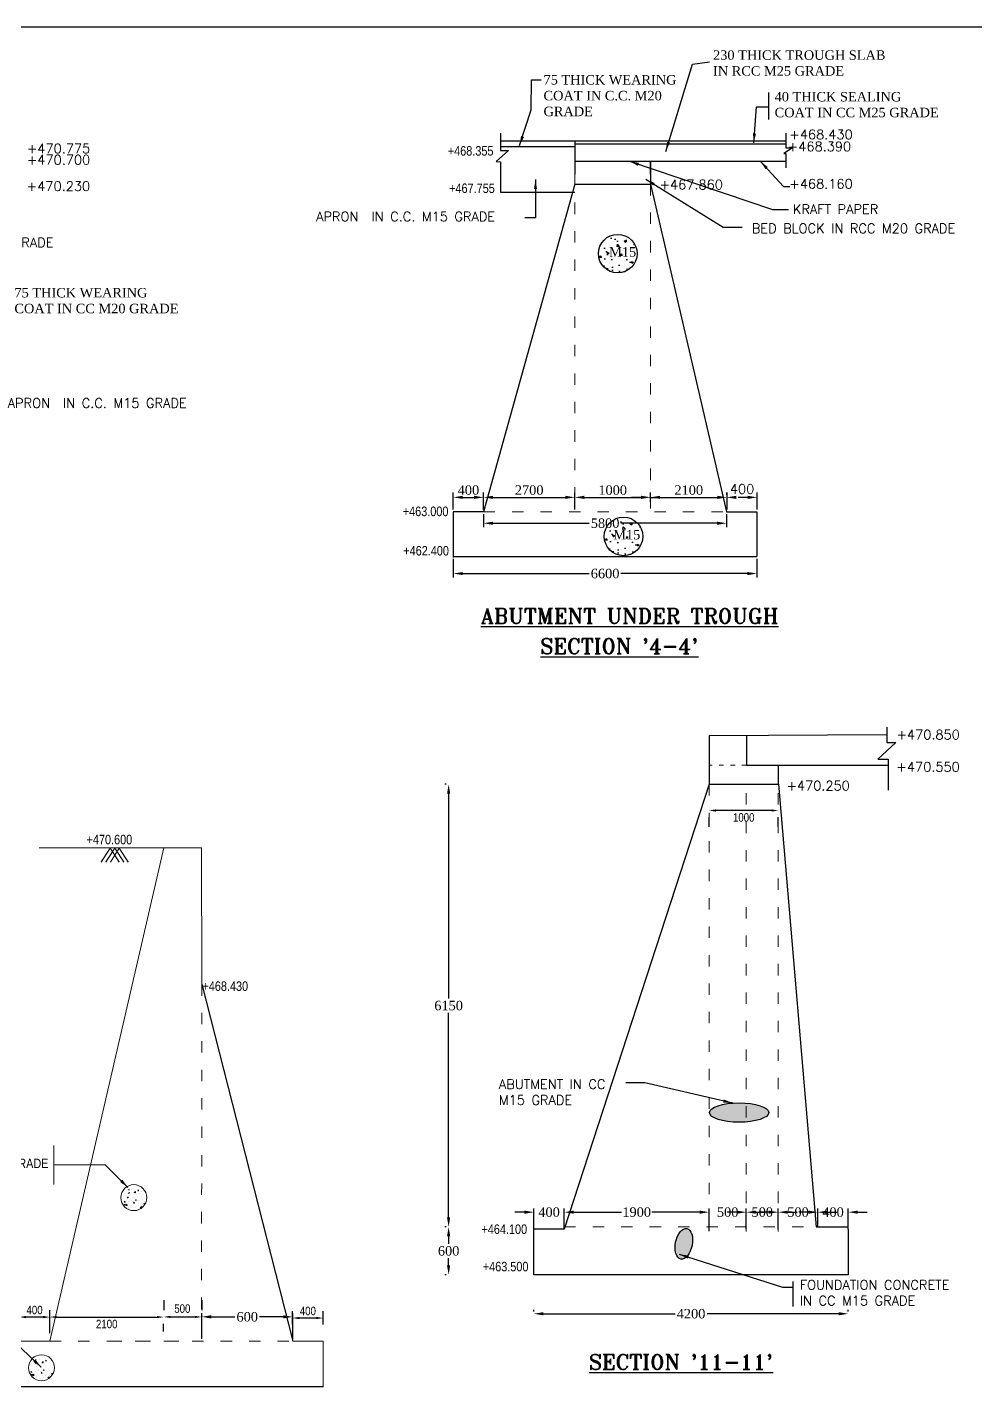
# Model space of a CAD drawing. Header units: millimetres. Extents: x 80 to 6605, y 46 to 2491.
# Drawn here: x 5988.5 to 6238.4, y 327.4 to 685.7 of the extents above; entities that cross this region are included whole.
import ezdxf

# ---------------------------------------------------------------- set-up
doc = ezdxf.new("R2010")
doc.units = ezdxf.units.MM
doc.linetypes.add('ACAD_ISO03W100', pattern=[30, 12, -18])
doc.layers.add('TEXT_GENERAL', color=4, linetype='Continuous')
doc.styles.add('ARIAL NARROW', font='ARIALN.TTF')
doc.styles.add('ROMANS', font='romans.shx', dxfattribs={"height": 2.5})
doc.styles.add('ROMANT', font='romant')
doc.styles.get("Standard").update_dxf_attribs({"font": 'times.ttf', "height": 2.5})
doc.styles.add('TNR_2.5', font='times.ttf', dxfattribs={"height": 2.5})
doc.dimstyles.new('ISO-25', dxfattribs={"dimtxt": 2.5, "dimasz": 2.5, "dimexe": 1.25, "dimexo": 0.625, "dimtad": 1, "dimlfac": 25, "dimtxsty": 'Standard', "dimcen": 2.5, "dimadec": 0, "dimazin": 0, "dimtfac": 1, "dimtmove": 0, "dimatfit": 3, "dimfxl": 1, "dimarcsym": 0})
doc.dimstyles.new('STANDARD$0', dxfattribs={"dimscale": 88.888889, "dimtxt": 0.02, "dimasz": 0.02, "dimexe": 0.1, "dimexo": 0.1, "dimgap": 0.09, "dimtad": 2, "dimtih": 1, "dimtoh": 1, "dimdec": 0, "dimzin": 1, "dimdsep": 46, "dimtxsty": 'Standard', "dimcen": 0.09, "dimadec": 0, "dimazin": 0, "dimtfac": 1, "dimtdec": 4, "dimtofl": 0, "dimtmove": 0, "dimatfit": 3, "dimfxl": 1, "dimtolj": 1, "dimtzin": 1, "dimarcsym": 0})
doc.dimstyles.new('STYLE_ESH', dxfattribs={"dimtxt": 2.5, "dimasz": 2.5, "dimexe": 1, "dimexo": 0.625, "dimtad": 0, "dimtih": 1, "dimtoh": 1, "dimdec": 0, "dimlfac": 100, "dimzin": 9, "dimdsep": 46, "dimtxsty": 'TNR_2.5', "dimcen": 2.5, "dimadec": 0, "dimazin": 2, "dimtfac": 1, "dimtdec": 0, "dimtofl": 0, "dimtmove": 2, "dimatfit": 3, "dimfxl": 1, "dimarcsym": 0})

# ---------------------------------------------------------------- blocks, each defined once
blk = doc.blocks.new('*D110')
at = {"color": 0, "lineweight": -2, "ltscale": 6, "transparency": 16777216}
for p, q in [((6100.78, 558.56), (6100.78, 563.02)), ((6108.78, 558.56), (6108.78, 563.02)), ((6103.28, 561.77), (6106.28, 561.77))]:
    blk.add_line(p, q, dxfattribs=at)
at = {"color": 0, "ltscale": 6, "transparency": 16777216}
for points in [[(6103.28, 562.19), (6103.28, 561.36), (6100.78, 561.77)], [(6106.28, 562.19), (6106.28, 561.36), (6108.78, 561.77)]]:
    blk.add_solid(points, dxfattribs=at)
at = {"layer": 'Defpoints', "color": 0, "ltscale": 6, "transparency": 16777216}
for p in [(6108.78, 561.77), (6100.78, 557.93), (6108.78, 557.93)]:
    blk.add_point(p, dxfattribs=at)
at = {"color": 0, "ltscale": 6, "transparency": 16777216, "insert": (6104.78, 563.67), "char_height": 2.5, "attachment_point": 5}
blk.add_mtext('400', dxfattribs=at)
blk = doc.blocks.new('*D111')
at = {"color": 0, "lineweight": -2, "ltscale": 6, "transparency": 16777216}
for p, q in [((6108.78, 558.56), (6108.78, 563.02)), ((6132.78, 560.48), (6132.78, 563.02)), ((6111.28, 561.77), (6130.28, 561.77))]:
    blk.add_line(p, q, dxfattribs=at)
at = {"color": 0, "ltscale": 6, "transparency": 16777216}
for points in [[(6111.28, 562.19), (6111.28, 561.36), (6108.78, 561.77)], [(6130.28, 562.19), (6130.28, 561.36), (6132.78, 561.77)]]:
    blk.add_solid(points, dxfattribs=at)
at = {"layer": 'Defpoints', "color": 0, "ltscale": 6, "transparency": 16777216}
for p in [(6132.78, 561.77), (6132.78, 559.85), (6108.78, 557.93)]:
    blk.add_point(p, dxfattribs=at)
at = {"color": 0, "ltscale": 6, "transparency": 16777216, "insert": (6120.78, 563.67), "char_height": 2.5, "attachment_point": 5}
blk.add_mtext('2700', dxfattribs=at)
blk = doc.blocks.new('*D112')
at = {"color": 0, "lineweight": -2, "ltscale": 6, "transparency": 16777216}
for p, q in [((6152.78, 562.28), (6152.78, 563.02)), ((6172.86, 562.4), (6172.86, 563.02)), ((6155.28, 561.77), (6170.36, 561.77))]:
    blk.add_line(p, q, dxfattribs=at)
at = {"color": 0, "ltscale": 6, "transparency": 16777216}
for points in [[(6155.28, 562.19), (6155.28, 561.36), (6152.78, 561.77)], [(6170.36, 562.19), (6170.36, 561.36), (6172.86, 561.77)]]:
    blk.add_solid(points, dxfattribs=at)
at = {"layer": 'Defpoints', "color": 0, "ltscale": 6, "transparency": 16777216}
for p in [(6152.78, 561.65), (6172.86, 561.77), (6172.86, 561.77)]:
    blk.add_point(p, dxfattribs=at)
at = {"color": 0, "ltscale": 6, "transparency": 16777216, "insert": (6162.82, 563.67), "char_height": 2.5, "attachment_point": 5}
blk.add_mtext('2100', dxfattribs=at)
blk = doc.blocks.new('*D144')
at = {"color": 0, "lineweight": -2, "transparency": 16777216}
for p, q in [((6100.78, 545.58), (6100.78, 540.69)), ((6180.78, 545.58), (6180.78, 540.69)), ((6103.28, 541.69), (6136.6, 541.69)), ((6178.28, 541.69), (6144.95, 541.69))]:
    blk.add_line(p, q, dxfattribs=at)
at = {"color": 0, "transparency": 16777216}
for points in [[(6103.28, 542.11), (6103.28, 541.28), (6100.78, 541.69)], [(6178.28, 542.11), (6178.28, 541.28), (6180.78, 541.69)]]:
    blk.add_solid(points, dxfattribs=at)
at = {"layer": 'Defpoints', "color": 0, "transparency": 16777216}
for p in [(6100.78, 546.21), (6180.78, 546.21), (6180.78, 541.69)]:
    blk.add_point(p, dxfattribs=at)
at = {"color": 0, "transparency": 16777216, "insert": (6140.78, 541.69), "char_height": 2.5, "attachment_point": 5, "style": 'TNR_2.5'}
blk.add_mtext('6600', dxfattribs=at)
blk = doc.blocks.new('*D216')
at = {"color": 0, "lineweight": -2, "ltscale": 6, "transparency": 16777216}
for p, q in [((6132.78, 558.56), (6132.78, 563.02)), ((6152.78, 560.48), (6152.78, 563.02)), ((6135.28, 561.77), (6150.28, 561.77))]:
    blk.add_line(p, q, dxfattribs=at)
at = {"color": 0, "ltscale": 6, "transparency": 16777216}
for points in [[(6135.28, 562.19), (6135.28, 561.36), (6132.78, 561.77)], [(6150.28, 562.19), (6150.28, 561.36), (6152.78, 561.77)]]:
    blk.add_solid(points, dxfattribs=at)
at = {"layer": 'Defpoints', "color": 0, "ltscale": 6, "transparency": 16777216}
for p in [(6152.78, 561.77), (6152.78, 559.85), (6132.78, 557.93)]:
    blk.add_point(p, dxfattribs=at)
at = {"color": 0, "ltscale": 6, "transparency": 16777216, "insert": (6142.78, 563.67), "char_height": 2.5, "attachment_point": 5}
blk.add_mtext('1000', dxfattribs=at)
blk = doc.blocks.new('*D294')
at = {"layer": 'Defpoints', "color": 0, "transparency": 16777216}
for p in [(5994.5, 345.97), (6024.49, 346.43), (6024.49, 345.77)]:
    blk.add_point(p, dxfattribs=at)
at = {"layer": 'TEXT_GENERAL', "color": 0, "lineweight": -2, "transparency": 16777216}
for p, q in [((5994.5, 341.53), (5994.5, 343.99)), ((5996.28, 345.77), (6022.72, 345.77)), ((6024.49, 341.98), (6024.49, 343.99))]:
    blk.add_line(p, q, dxfattribs=at)
at = {"layer": 'TEXT_GENERAL', "color": 0, "transparency": 16777216}
for points in [[(5996.28, 346.07), (5996.28, 345.48), (5994.5, 345.77)], [(6022.72, 346.07), (6022.72, 345.48), (6024.49, 345.77)]]:
    blk.add_solid(points, dxfattribs=at)
at = {"layer": 'TEXT_GENERAL', "color": 0, "lineweight": 9, "transparency": 16777216, "insert": (6009.5, 343.93), "char_height": 2.222, "attachment_point": 5, "style": 'ARIAL NARROW'}
blk.add_mtext('\\A1;2100', dxfattribs=at)
blk = doc.blocks.new('*D295')
at = {"layer": 'Defpoints', "color": 0, "transparency": 16777216}
for p in [(5986.45, 345.77), (5986.45, 339.66), (5994.5, 339.66)]:
    blk.add_point(p, dxfattribs=at)
at = {"layer": 'TEXT_GENERAL', "color": 0, "lineweight": -2, "transparency": 16777216}
for p, q in [((5986.45, 344.11), (5986.45, 347.55)), ((5994.5, 344.11), (5994.5, 347.55)), ((5992.72, 345.77), (5988.23, 345.77))]:
    blk.add_line(p, q, dxfattribs=at)
at = {"layer": 'TEXT_GENERAL', "color": 0, "transparency": 16777216}
for points in [[(5988.23, 346.07), (5988.23, 345.47), (5986.45, 345.77)], [(5992.72, 346.07), (5992.72, 345.47), (5994.5, 345.77)]]:
    blk.add_solid(points, dxfattribs=at)
at = {"layer": 'TEXT_GENERAL', "color": 0, "lineweight": 9, "transparency": 16777216, "insert": (5990.48, 347.62), "char_height": 2.222, "attachment_point": 5, "style": 'ARIAL NARROW'}
blk.add_mtext('\\A1;400', dxfattribs=at)
blk = doc.blocks.new('*D293')
at = {"layer": 'Defpoints', "color": 0, "transparency": 16777216}
for p in [(6058.45, 345.51), (6058.45, 339.41), (6066.5, 339.41)]:
    blk.add_point(p, dxfattribs=at)
at = {"layer": 'TEXT_GENERAL', "color": 0, "lineweight": -2, "transparency": 16777216}
for p, q in [((6058.45, 343.85), (6058.45, 347.29)), ((6064.72, 345.51), (6060.23, 345.51)), ((6066.5, 343.85), (6066.5, 347.29))]:
    blk.add_line(p, q, dxfattribs=at)
at = {"layer": 'TEXT_GENERAL', "color": 0, "transparency": 16777216}
for points in [[(6060.23, 345.81), (6060.23, 345.22), (6058.45, 345.51)], [(6064.72, 345.81), (6064.72, 345.22), (6066.5, 345.51)]]:
    blk.add_solid(points, dxfattribs=at)
at = {"layer": 'TEXT_GENERAL', "color": 0, "lineweight": 9, "transparency": 16777216, "insert": (6062.48, 347.36), "char_height": 2.222, "attachment_point": 5, "style": 'ARIAL NARROW'}
blk.add_mtext('\\A1;400', dxfattribs=at)
blk = doc.blocks.new('*D292')
at = {"layer": 'Defpoints', "color": 0, "transparency": 16777216}
for p in [(6024.51, 345.8), (6034.51, 345.8), (6034.51, 345.8)]:
    blk.add_point(p, dxfattribs=at)
at = {"layer": 'TEXT_GENERAL', "color": 0, "lineweight": -2, "transparency": 16777216}
for p, q in [((6024.51, 350.25), (6024.51, 347.58)), ((6034.51, 350.25), (6034.51, 347.58)), ((6026.29, 345.8), (6032.73, 345.8))]:
    blk.add_line(p, q, dxfattribs=at)
at = {"layer": 'TEXT_GENERAL', "color": 0, "transparency": 16777216}
for points in [[(6026.29, 346.1), (6026.29, 345.51), (6024.51, 345.8)], [(6032.73, 346.1), (6032.73, 345.51), (6034.51, 345.8)]]:
    blk.add_solid(points, dxfattribs=at)
at = {"layer": 'TEXT_GENERAL', "color": 0, "lineweight": 9, "transparency": 16777216, "insert": (6029.41, 347.99), "char_height": 2.222, "attachment_point": 5, "style": 'ARIAL NARROW'}
blk.add_mtext('\\A1;500', dxfattribs=at)
blk = doc.blocks.new('*D291')
at = {"color": 0, "lineweight": -2, "transparency": 16777216}
for p, q in [((6034.51, 340.04), (6034.51, 346.83)), ((6037.01, 345.83), (6043.26, 345.83)), ((6056, 345.83), (6049.75, 345.83)), ((6058.5, 340.03), (6058.5, 346.83))]:
    blk.add_line(p, q, dxfattribs=at)
at = {"color": 0, "transparency": 16777216}
for points in [[(6037.01, 346.24), (6037.01, 345.41), (6034.51, 345.83)], [(6056, 346.24), (6056, 345.41), (6058.5, 345.83)]]:
    blk.add_solid(points, dxfattribs=at)
at = {"layer": 'Defpoints', "color": 0, "transparency": 16777216}
for p in [(6058.5, 345.83), (6034.51, 339.41), (6058.5, 339.41)]:
    blk.add_point(p, dxfattribs=at)
at = {"color": 0, "transparency": 16777216, "insert": (6046.51, 345.83), "char_height": 2.5, "attachment_point": 5, "style": 'TNR_2.5'}
blk.add_mtext('600', dxfattribs=at)
blk = doc.blocks.new('*D309')
at = {"color": 0, "lineweight": -2, "transparency": 16777216}
for p, q in [((6108.78, 557.31), (6108.78, 553.95)), ((6172.78, 557.31), (6172.78, 553.95)), ((6111.28, 554.95), (6136.61, 554.95)), ((6170.28, 554.95), (6144.94, 554.95))]:
    blk.add_line(p, q, dxfattribs=at)
at = {"color": 0, "transparency": 16777216}
for points in [[(6111.28, 555.36), (6111.28, 554.53), (6108.78, 554.95)], [(6170.28, 555.36), (6170.28, 554.53), (6172.78, 554.95)]]:
    blk.add_solid(points, dxfattribs=at)
at = {"layer": 'Defpoints', "color": 0, "transparency": 16777216}
for p in [(6108.78, 557.93), (6172.78, 557.93), (6172.78, 554.95)]:
    blk.add_point(p, dxfattribs=at)
at = {"color": 0, "transparency": 16777216, "insert": (6140.78, 554.95), "char_height": 2.5, "attachment_point": 5, "style": 'TNR_2.5'}
blk.add_mtext('5800', dxfattribs=at)
blk = doc.blocks.new('*D310')
at = {"layer": 'Defpoints', "color": 0, "transparency": 16777216}
for p in [(6168.18, 479.39), (6168.18, 479.25), (6186.4, 479.39)]:
    blk.add_point(p, dxfattribs=at)
at = {"layer": 'TEXT_GENERAL', "color": 0, "lineweight": -2, "transparency": 16777216}
for p, q in [((6168.18, 474.95), (6168.18, 477.48)), ((6184.62, 479.25), (6169.95, 479.25)), ((6186.4, 474.95), (6186.4, 477.48))]:
    blk.add_line(p, q, dxfattribs=at)
at = {"layer": 'TEXT_GENERAL', "color": 0, "transparency": 16777216}
for points in [[(6169.95, 479.55), (6169.95, 478.96), (6168.18, 479.25)], [(6184.62, 479.55), (6184.62, 478.96), (6186.4, 479.25)]]:
    blk.add_solid(points, dxfattribs=at)
at = {"layer": 'TEXT_GENERAL', "color": 0, "lineweight": 9, "transparency": 16777216, "insert": (6177.29, 477.41), "char_height": 2.222, "attachment_point": 5, "style": 'ARIAL NARROW'}
blk.add_mtext('\\A1;1000', dxfattribs=at)
blk = doc.blocks.new('*D311')
at = {"color": 0, "lineweight": -2, "transparency": 16777216}
for p, q in [((6119.52, 373.41), (6117.02, 373.41)), ((6122.02, 368.94), (6122.02, 374.41)), ((6130.02, 368.94), (6130.02, 374.41)), ((6132.52, 373.41), (6135.02, 373.41))]:
    blk.add_line(p, q, dxfattribs=at)
at = {"color": 0, "transparency": 16777216}
for points in [[(6119.52, 373.82), (6119.52, 372.99), (6122.02, 373.41)], [(6132.52, 373.82), (6132.52, 372.99), (6130.02, 373.41)]]:
    blk.add_solid(points, dxfattribs=at)
at = {"layer": 'Defpoints', "color": 0, "transparency": 16777216}
for p in [(6130.02, 373.41), (6122.02, 368.32), (6130.02, 368.32)]:
    blk.add_point(p, dxfattribs=at)
at = {"color": 0, "transparency": 16777216, "insert": (6126.02, 373.41), "char_height": 2.5, "attachment_point": 5, "style": 'TNR_2.5'}
blk.add_mtext('400', dxfattribs=at)
blk = doc.blocks.new('*D312')
at = {"color": 0, "lineweight": -2, "transparency": 16777216}
for p, q in [((6130.02, 368.94), (6130.02, 374.41)), ((6132.52, 373.41), (6145.06, 373.41)), ((6165.68, 373.41), (6153.13, 373.41)), ((6168.18, 368.36), (6168.18, 374.41))]:
    blk.add_line(p, q, dxfattribs=at)
at = {"color": 0, "transparency": 16777216}
for points in [[(6132.52, 373.82), (6132.52, 372.99), (6130.02, 373.41)], [(6165.68, 373.82), (6165.68, 372.99), (6168.18, 373.41)]]:
    blk.add_solid(points, dxfattribs=at)
at = {"layer": 'Defpoints', "color": 0, "transparency": 16777216}
for p in [(6168.18, 373.41), (6130.02, 368.32), (6168.18, 367.74)]:
    blk.add_point(p, dxfattribs=at)
at = {"color": 0, "transparency": 16777216, "insert": (6149.1, 373.41), "char_height": 2.5, "attachment_point": 5, "style": 'TNR_2.5'}
blk.add_mtext('1900', dxfattribs=at)
blk = doc.blocks.new('*D313')
at = {"color": 0, "lineweight": -2, "transparency": 16777216}
for p, q in [((6175.47, 373.41), (6172.97, 373.41)), ((6177.97, 368.94), (6177.97, 374.41)), ((6186.39, 368.94), (6186.39, 374.41)), ((6188.89, 373.41), (6191.39, 373.41))]:
    blk.add_line(p, q, dxfattribs=at)
at = {"color": 0, "transparency": 16777216}
for points in [[(6175.47, 373.82), (6175.47, 372.99), (6177.97, 373.41)], [(6188.89, 373.82), (6188.89, 372.99), (6186.39, 373.41)]]:
    blk.add_solid(points, dxfattribs=at)
at = {"layer": 'Defpoints', "color": 0, "transparency": 16777216}
for p in [(6186.39, 373.41), (6177.97, 368.31), (6186.39, 368.32)]:
    blk.add_point(p, dxfattribs=at)
at = {"color": 0, "transparency": 16777216, "insert": (6182.18, 373.41), "char_height": 2.5, "attachment_point": 5, "style": 'TNR_2.5'}
blk.add_mtext('500', dxfattribs=at)
blk = doc.blocks.new('*D314')
at = {"color": 0, "lineweight": -2, "transparency": 16777216}
for p, q in [((6183.89, 373.41), (6181.39, 373.41)), ((6186.39, 368.94), (6186.39, 374.41)), ((6196.82, 369.57), (6196.82, 374.41)), ((6199.32, 373.41), (6201.82, 373.41))]:
    blk.add_line(p, q, dxfattribs=at)
at = {"color": 0, "transparency": 16777216}
for points in [[(6183.89, 373.83), (6183.89, 372.99), (6186.39, 373.41)], [(6199.32, 373.83), (6199.32, 372.99), (6196.82, 373.41)]]:
    blk.add_solid(points, dxfattribs=at)
at = {"layer": 'Defpoints', "color": 0, "transparency": 16777216}
for p in [(6196.82, 373.41), (6186.39, 368.32), (6196.82, 368.94)]:
    blk.add_point(p, dxfattribs=at)
at = {"color": 0, "transparency": 16777216, "insert": (6191.6, 373.41), "char_height": 2.5, "attachment_point": 5, "style": 'TNR_2.5'}
blk.add_mtext('500', dxfattribs=at)
blk = doc.blocks.new('*D315')
at = {"color": 0, "lineweight": -2, "transparency": 16777216}
for p, q in [((6194.32, 373.41), (6191.82, 373.41)), ((6196.82, 369.57), (6196.82, 374.41)), ((6204.83, 368.93), (6204.83, 374.41)), ((6207.33, 373.41), (6209.83, 373.41))]:
    blk.add_line(p, q, dxfattribs=at)
at = {"color": 0, "transparency": 16777216}
for points in [[(6194.32, 373.83), (6194.32, 372.99), (6196.82, 373.41)], [(6207.33, 373.83), (6207.33, 372.99), (6204.83, 373.41)]]:
    blk.add_solid(points, dxfattribs=at)
at = {"layer": 'Defpoints', "color": 0, "transparency": 16777216}
for p in [(6204.83, 373.41), (6196.82, 368.94), (6204.83, 368.31)]:
    blk.add_point(p, dxfattribs=at)
at = {"color": 0, "transparency": 16777216, "insert": (6200.82, 373.41), "char_height": 2.5, "attachment_point": 5, "style": 'TNR_2.5'}
blk.add_mtext('400', dxfattribs=at)
blk = doc.blocks.new('*D316')
at = {"color": 0, "lineweight": -2, "transparency": 16777216}
for p, q in [((6165.68, 373.41), (6163.18, 373.41)), ((6168.18, 369.56), (6168.18, 374.41)), ((6177.97, 368.94), (6177.97, 374.41)), ((6180.47, 373.41), (6182.97, 373.41))]:
    blk.add_line(p, q, dxfattribs=at)
at = {"color": 0, "transparency": 16777216}
for points in [[(6165.68, 373.82), (6165.68, 372.99), (6168.18, 373.41)], [(6180.47, 373.82), (6180.47, 372.99), (6177.97, 373.41)]]:
    blk.add_solid(points, dxfattribs=at)
at = {"layer": 'Defpoints', "color": 0, "transparency": 16777216}
for p in [(6177.97, 373.41), (6168.18, 368.94), (6177.97, 368.32)]:
    blk.add_point(p, dxfattribs=at)
at = {"color": 0, "transparency": 16777216, "insert": (6173.07, 373.41), "char_height": 2.5, "attachment_point": 5, "style": 'TNR_2.5'}
blk.add_mtext('500', dxfattribs=at)
blk = doc.blocks.new('*D317')
at = {"color": 0, "lineweight": -2, "transparency": 16777216}
for p, q in [((6122.02, 347.27), (6122.02, 347.64)), ((6204.83, 347.27), (6204.83, 347.64)), ((6124.52, 346.64), (6159.2, 346.64)), ((6202.33, 346.64), (6167.64, 346.64))]:
    blk.add_line(p, q, dxfattribs=at)
at = {"color": 0, "transparency": 16777216}
for points in [[(6124.52, 347.06), (6124.52, 346.23), (6122.02, 346.64)], [(6202.33, 347.06), (6202.33, 346.23), (6204.83, 346.64)]]:
    blk.add_solid(points, dxfattribs=at)
at = {"layer": 'Defpoints', "color": 0, "transparency": 16777216}
for p in [(6122.02, 346.64), (6204.83, 346.64), (6204.83, 346.64)]:
    blk.add_point(p, dxfattribs=at)
at = {"color": 0, "transparency": 16777216, "insert": (6163.42, 346.64), "char_height": 2.5, "attachment_point": 5, "style": 'TNR_2.5'}
blk.add_mtext('4200', dxfattribs=at)
blk = doc.blocks.new('*D318')
at = {"color": 0, "lineweight": -2, "transparency": 16777216}
for p, q in [((6098.94, 486.17), (6098.56, 486.17)), ((6099.56, 483.67), (6099.56, 429.74)), ((6099.56, 372.02), (6099.56, 425.95)), ((6098.94, 369.52), (6098.56, 369.52))]:
    blk.add_line(p, q, dxfattribs=at)
at = {"color": 0, "transparency": 16777216}
for points in [[(6099.14, 483.67), (6099.98, 483.67), (6099.56, 486.17)], [(6099.14, 372.02), (6099.98, 372.02), (6099.56, 369.52)]]:
    blk.add_solid(points, dxfattribs=at)
at = {"layer": 'Defpoints', "color": 0, "transparency": 16777216}
for p in [(6099.56, 486.17), (6099.56, 369.52), (6099.56, 369.52)]:
    blk.add_point(p, dxfattribs=at)
at = {"color": 0, "transparency": 16777216, "insert": (6099.56, 427.84), "char_height": 2.5, "attachment_point": 5, "style": 'TNR_2.5'}
blk.add_mtext('6150', dxfattribs=at)
blk = doc.blocks.new('*D319')
at = {"color": 0, "lineweight": -2, "transparency": 16777216}
for p, q in [((6098.94, 369.52), (6098.56, 369.52)), ((6099.56, 367.02), (6099.56, 365.1)), ((6099.56, 359.39), (6099.56, 361.31)), ((6098.94, 356.89), (6098.56, 356.89))]:
    blk.add_line(p, q, dxfattribs=at)
at = {"color": 0, "transparency": 16777216}
for points in [[(6099.14, 367.02), (6099.98, 367.02), (6099.56, 369.52)], [(6099.14, 359.39), (6099.98, 359.39), (6099.56, 356.89)]]:
    blk.add_solid(points, dxfattribs=at)
at = {"layer": 'Defpoints', "color": 0, "transparency": 16777216}
for p in [(6099.56, 369.52), (6099.56, 356.89), (6099.56, 356.89)]:
    blk.add_point(p, dxfattribs=at)
at = {"color": 0, "transparency": 16777216, "insert": (6099.56, 363.2), "char_height": 2.5, "attachment_point": 5, "style": 'TNR_2.5'}
blk.add_mtext('600', dxfattribs=at)

msp = doc.modelspace()

# ---------------------------------------------------------------- hatches: boundary and pattern name
h = msp.add_hatch()
h.set_pattern_fill('AR-CONC', color=0, scale=0.03, style=0)
h.set_pattern_definition([(130, (6228.0527, 519.944), (-5.46554, -0.47817), [0.5715, -6.2865]), (185, (6228.053, 519.944), (1.05728, 5.7317), [0.4572, -5.0292]), (79.549, (6227.5973, 519.904), (-4.40828, 5.2535), [0.4857, -5.3427]), (133.816, (6228.053, 521.468), (-8.13237, -1.26127), [0.85725, -9.42975]), (83.3644, (6227.375, 521.363), (-7.12213, 7.42277), [0.72855, -8.01405]), (188.816, (6228.053, 521.468), (-7.12214, 7.42275), [0.6858, -7.5438]), (159, (6227.2907, 521.087), (-4.54845, -3.06797), [0.5715, -6.2865]), (214, (6227.291, 521.087), (-1.85406, 5.52564), [0.4572, -5.0292]), (108.5486, (6226.9117, 520.8314), (-6.4025, 2.45769), [0.4857, -5.3427]), (142.5, (6228.0527, 519.944), (-0.092658, 2.53665), [0, -4.96824, 0, -5.1054, 0, -5.04825]), (172.5, (6228.0527, 519.944), (-2.00459, 3.005417), [0, -2.91084, 0, -4.85394, 0, -1.92405]), (212.5, (6229.752, 519.944), (-4.067718, -0.171862), [0, -1.905, 0, -5.9436, 0, -7.8867]), (222.5, (6230.514, 519.944), (-4.443875, 0.762795), [0, -2.4765, 0, -3.94716, 0, -5.6007])])
h.paths.add_polyline_path([(6139.91184, 628.8528, -0.346392158), (6145.91184, 630.74969), (6145.91184, 621.23128, -0.346392158), (6139.91184, 623.12816)])
h.paths.add_polyline_path([(6145.91184, 630.74969, -0.312101352), (6149.20315, 625.99048, -0.312101352), (6145.91184, 621.23128)])
h.paths.add_polyline_path([(6139.03006, 625.99048, -0.150541428), (6139.91184, 628.8528), (6139.91184, 623.12816, -0.150541428)])
h = msp.add_hatch()
h.set_pattern_fill('AR-CONC', color=0, scale=0.03, style=0)
h.set_pattern_definition([(130, (6229.561, 445.439), (-5.46554, -0.47817), [0.5715, -6.2865]), (185, (6229.561, 445.439), (1.05728, 5.7317), [0.4572, -5.0292]), (79.549, (6229.1057, 445.399), (-4.40828, 5.2535), [0.4857, -5.3427]), (133.816, (6229.561, 446.963), (-8.13237, -1.26127), [0.85725, -9.42975]), (83.3644, (6228.8835, 446.858), (-7.12213, 7.42277), [0.72855, -8.01405]), (188.816, (6229.561, 446.963), (-7.12214, 7.42275), [0.6858, -7.5438]), (159, (6228.799, 446.582), (-4.54845, -3.06797), [0.5715, -6.2865]), (214, (6228.799, 446.582), (-1.85406, 5.52564), [0.4572, -5.0292]), (108.5486, (6228.42, 446.326), (-6.4025, 2.45769), [0.4857, -5.3427]), (142.5, (6229.5612, 445.4389), (-0.092658, 2.53665), [0, -4.96824, 0, -5.1054, 0, -5.04825]), (172.5, (6229.5612, 445.439), (-2.00459, 3.005417), [0, -2.91084, 0, -4.85394, 0, -1.92405]), (212.5, (6231.2604, 445.4389), (-4.067718, -0.171862), [0, -1.905, 0, -5.9436, 0, -7.8867]), (222.5, (6232.0224, 445.439), (-4.443875, 0.762795), [0, -2.4765, 0, -3.94716, 0, -5.6007])])
h.paths.add_polyline_path([(6141.42027, 554.34765, -0.346392158), (6147.42027, 556.24453), (6147.42027, 546.72612, -0.346392158), (6141.42027, 548.62301)])
h.paths.add_polyline_path([(6147.42027, 556.24453, -0.312101352), (6150.71158, 551.48533, -0.312101352), (6147.42027, 546.72612)])
h.paths.add_polyline_path([(6140.53849, 551.48533, -0.150541428), (6141.42027, 554.34765), (6141.42027, 548.62301, -0.150541428)])
at = {"layer": 'TEXT_GENERAL', "lineweight": 9}
h = msp.add_hatch(dxfattribs=at)
h.set_pattern_fill('AR-CONC', color=0, scale=0.01, style=0)
h.set_pattern_definition([(50, (109.3869, 11.7631), (1.8218467, -0.15939086), [0.1905, -2.0955]), (355, (109.3869, 11.7631), (-0.35242826, 1.91056643), [0.1524, -1.6764]), (100.451, (109.5387, 11.7499), (1.469425, 1.7511669), [0.1619, -1.7809]), (46.1842, (109.387, 12.2711), (2.7107904, -0.4204233), [0.28575, -3.14325]), (96.6356, (109.6128, 12.236), (2.3740423, 2.4742556), [0.24285, -2.67135]), (351.184, (109.387, 12.271), (2.374046, 2.4742512), [0.2286, -2.5146]), (21, (109.6409, 12.1441), (1.5161488, -1.0226552), [0.1905, -2.0955]), (326, (109.6409, 12.1441), (0.6180203, 1.84187966), [0.1524, -1.6764]), (71.4514, (109.7672, 12.059), (2.1341649, 0.8192286), [0.1619, -1.7809]), (37.5, (109.3869, 11.76314), (0.03088603, 0.84555039), [0, -1.65608, 0, -1.7018, 0, -1.68275]), (7.5, (109.3869, 11.7631), (0.66819663, 1.00180575), [0, -0.97028, 0, -1.61798, 0, -0.64135]), (327.5, (108.8205, 11.76314), (1.35590595, -0.05728744), [0, -0.635, 0, -1.9812, 0, -2.6289]), (317.5, (108.5665, 11.7631), (1.48129181, 0.2542649), [0, -0.8255, 0, -1.31572, 0, -1.8669])])
edge = h.paths.add_edge_path()
edge.add_ellipse((6176.16174, 399.73976), major_axis=(7.80326, 0), ratio=0.327358015, start_angle=0, end_angle=360)
edge = h.paths.add_edge_path()
edge.add_ellipse((6161.51623, 365.07473), major_axis=(0.80612, 4.0334), ratio=0.537506819, start_angle=0, end_angle=360)

# ---------------------------------------------------------------- linework, layer by layer
at = {"color": 0}
for p, q in [((6440.81445, 685.66503), (5550.81445, 685.66503)), ((6183.78992, 668.44457), (6183.86547, 661.34778)), ((6152.77601, 650.33274), (6152.77601, 644.33274)), ((6132.77601, 644.33274), (6108.77601, 557.93274)), ((6172.77601, 557.93274), (6180.77601, 557.93274)), ((6180.77601, 557.93274), (6180.77601, 546.20547)), ((6100.77601, 546.20547), (6180.77601, 546.20547)), ((6168.19553, 498.99432), (6168.17616, 486.17257)), ((6168.19179, 498.99432), (6214.96651, 499.25153)), ((6178.01945, 499.0244), (6178.00843, 491.17257)), ((6214.96361, 501.21458), (6214.96929, 497.13236)), ((6168.19179, 496.72402), (6168.18663, 496.72402)), ((6178.00843, 495.44736), (6178.00843, 491.17257)), ((6217.33272, 497.13236), (6212.63446, 492.76386)), ((6214.96929, 497.13236), (6217.33273, 497.13236)), ((6178.00843, 491.17257), (6215.34463, 491.17257)), ((6178.00843, 491.17257), (6215.34463, 491.17257)), ((6186.39594, 491.17257), (6186.39594, 486.17257)), ((6212.63446, 492.76386), (6215.36431, 492.76386)), ((6215.36431, 492.76386), (6215.35272, 484.65014)), ((6168.17616, 486.17257), (6130.01629, 368.89015)), ((6168.17616, 486.17257), (6186.40112, 486.17257)), ((6186.44363, 486.17257), (6196.38713, 369.51585)), ((6034.5092, 433.45896), (6058.50148, 339.40743)), ((6009.04688, 385.88532), (5995.57528, 385.8358)), ((6196.38713, 369.51585), (6204.82592, 369.51585)), ((6204.82592, 368.89085), (6204.82592, 356.89085)), ((6190.1972, 355.17834), (6190.1972, 348.51011)), ((6066.50148, 327.42068), (5986.50148, 327.39024))]:
    msp.add_line(p, q, dxfattribs=at)
at = {"color": 0, "ltscale": 6}
for p, q in [((6113.25149, 657.76448), (6113.25149, 653.13366)), ((6113.25149, 655.73274), (6188.35909, 655.73274)), ((6132.77601, 655.73274), (6132.77601, 646.93274)), ((6188.35909, 657.73791), (6188.35909, 653.88058)), ((6115.31118, 653.13366), (6112.10042, 650.30371)), ((6113.25149, 654.23274), (6132.77601, 654.23274)), ((6113.25149, 653.13366), (6115.31118, 653.13366)), ((6132.77601, 654.93274), (6188.35909, 654.93274)), ((6190.11373, 653.88058), (6187.86723, 652.35189)), ((6187.86723, 652.35189), (6188.35909, 652.35189)), ((6188.35909, 653.88058), (6190.11373, 653.88058)), ((6188.35909, 652.35189), (6188.35909, 648.58938)), ((6112.10042, 650.30371), (6113.25149, 650.2119)), ((6113.25149, 650.2119), (6113.25149, 642.23274)), ((6132.77601, 650.33274), (6188.35909, 650.33274)), ((6152.77601, 646.93274), (6152.77601, 650.33274)), ((6113.25149, 642.23274), (6132.77601, 642.23274)), ((6132.77601, 644.33274), (6152.77601, 644.33274)), ((6152.77601, 644.33274), (6172.77601, 557.93274)), ((6152.77601, 562.39908), (6152.77601, 563.02408)), ((6172.91969, 558.55774), (6172.91969, 563.02408)), ((6180.85505, 558.55774), (6180.85505, 563.02408)), ((6150.27601, 561.77408), (6147.77601, 561.77408)), ((6152.77601, 561.77408), (6157.93672, 561.77408)), ((6166.77601, 561.77408), (6166.93672, 561.77408)), ((6173.85505, 561.77408), (6173.69434, 561.77408)), ((6178.35505, 561.77408), (6175.85505, 561.77408)), ((6108.77601, 557.93274), (6100.77601, 557.93274)), ((6100.77601, 557.93274), (6100.77601, 545.93274)), ((6122.0141, 356.90171), (6122.01509, 368.89015)), ((6130.01629, 368.89015), (6122.01509, 368.89015)), ((6204.82592, 356.89085), (6122.01509, 356.89015))]:
    msp.add_line(p, q, dxfattribs=at)
at = {"color": 0}
for centre in [(6144.1166, 625.99048), (6145.62504, 551.48533)]:
    msp.add_circle(centre, 5.08654, dxfattribs=at)
for centre, major_axis, ratio in [((6176.06872, 399.6537), (7.80326, 0), 0.327358015), ((6161.51623, 365.07473), (0.80612, 4.0334), 0.537506819)]:
    msp.add_ellipse(centre, major_axis=major_axis, ratio=ratio, dxfattribs=at)
at = {"color": 0, "ltscale": 6}
for points in [[(6150.27601, 562.19075), (6150.27601, 561.35742), (6152.77601, 561.77408)], [(6175.35505, 562.19075), (6175.35505, 561.35742), (6172.85505, 561.77408)], [(6178.35505, 562.19075), (6178.35505, 561.35742), (6180.85505, 561.77408)]]:
    msp.add_solid(points, dxfattribs=at)
at = {"layer": 'TEXT_GENERAL', "color": 0, "linetype": 'ACAD_ISO03W100', "lineweight": 9, "ltscale": 0.25}
for p, q in [((6132.77601, 646.93274), (6132.77601, 557.93274)), ((6152.77601, 644.33274), (6152.77601, 557.93274)), ((6108.77601, 557.93274), (6172.91969, 557.93274)), ((6168.17616, 486.17257), (6168.17616, 368.3116)), ((6177.96741, 368.31523), (6177.97637, 486.17257)), ((6186.38698, 368.31523), (6186.39594, 486.17257)), ((6004.50148, 469.41117), (6034.50148, 469.41117)), ((6004.50148, 469.41117), (6034.50148, 469.41117)), ((6034.51208, 433.45896), (6034.50148, 339.41062)), ((6130.01629, 369.51515), (6196.38713, 369.51585)), ((5994.50147, 339.41081), (6058.50148, 339.40743)), ((6010.51034, 339.40795), (6034.51034, 339.41198))]:
    msp.add_line(p, q, dxfattribs=at)
at = {"layer": 'TEXT_GENERAL', "color": 0, "linetype": 'ACAD_ISO03W100', "lineweight": 9, "ltscale": 0.1}
msp.add_line((6178.00843, 491.17257), (6168.1823, 491.18278), dxfattribs=at)
at = {"layer": 'TEXT_GENERAL', "color": 0, "lineweight": 9}
for p, q in [((6034.50148, 469.41117), (5991.6622, 469.41117)), ((6034.50148, 469.41117), (5991.6622, 469.41117)), ((5994.50147, 339.41151), (6024.50148, 469.41117)), ((6034.50148, 469.41117), (6034.5092, 433.45896)), ((6010.42176, 469.29421), (6008.06902, 465.68959)), ((6010.42176, 469.28488), (6008.06902, 465.68027)), ((6011.61592, 469.29421), (6009.26318, 465.68959)), ((6011.61592, 469.28488), (6009.26318, 465.68027)), ((6010.42176, 469.29421), (6012.7745, 465.68959)), ((6010.42176, 469.28488), (6012.7745, 465.68027)), ((6012.81008, 469.28488), (6010.45734, 465.68027)), ((6011.61592, 469.29421), (6013.96866, 465.68959)), ((6011.61592, 469.28488), (6013.96866, 465.68027)), ((6012.81008, 469.29421), (6015.16282, 465.68959)), ((6012.81008, 469.28488), (6015.16282, 465.68027)), ((5995.57528, 390.9596), (5995.57528, 380.71201)), ((6014.09391, 376.05408), (6014.27758, 376.27298)), ((6014.24738, 376.28018), (6014.24738, 376.28018)), ((6014.32188, 376.0282), (6014.27783, 376.26702)), ((6014.91812, 377.2123), (6015.14585, 377.19238)), ((6014.91985, 377.21252), (6015.10353, 377.43142)), ((6014.95084, 378.22381), (6014.95084, 378.22381)), ((6015.07332, 377.43861), (6015.07332, 377.43861)), ((6015.08704, 377.1553), (6015.08704, 377.1553)), ((6015.14782, 377.18663), (6015.10377, 377.42545)), ((6015.18962, 379.27351), (6015.41735, 379.25358)), ((6015.19133, 379.27373), (6015.31645, 379.42284)), ((6015.2133, 378.46553), (6015.40281, 378.3377)), ((6015.21356, 378.46613), (6015.48033, 378.56853)), ((6015.41933, 379.24788), (6015.38706, 379.42284)), ((6015.4031, 378.33806), (6015.48036, 378.5683)), ((6015.47794, 377.69572), (6015.47794, 377.69572)), ((6015.51459, 379.38225), (6015.51459, 379.38225)), ((6015.53772, 377.72128), (6015.53772, 377.72128)), ((6015.75891, 378.10601), (6015.75891, 378.10601)), ((6015.81826, 376.66891), (6015.81826, 376.66891)), ((6015.96406, 376.56584), (6015.96406, 376.56584)), ((6015.98262, 379.41045), (6015.98262, 379.41045)), ((6016.34105, 377.2095), (6016.34105, 377.2095)), ((6016.39568, 376.3124), (6016.39568, 376.3124)), ((6016.62118, 377.24115), (6016.62118, 377.24115)), ((6016.66751, 378.50947), (6016.66751, 378.50947)), ((6016.71271, 378.23158), (6016.71271, 378.23158)), ((6016.76712, 378.57482), (6017.06387, 378.8841)), ((6016.76796, 378.57237), (6017.10681, 378.51982)), ((6017.1062, 378.52144), (6017.06411, 378.88327)), ((6017.06485, 376.64777), (6017.25437, 376.51994)), ((6017.06512, 376.64836), (6017.1511, 376.68137)), ((6017.25466, 376.5203), (6017.3087, 376.68137)), ((6017.43769, 378.07712), (6017.43769, 378.07712)), ((6017.54054, 376.47984), (6017.54054, 376.47984)), ((6017.57158, 377.63535), (6017.57158, 377.63535)), ((6017.6602, 379.03442), (6017.88793, 379.0145)), ((6017.66192, 379.03464), (6017.84559, 379.25354)), ((6017.8899, 379.00877), (6017.84585, 379.24759)), ((6017.85212, 376.58298), (6017.85212, 376.58298)), ((6018.15568, 378.42155), (6018.15568, 378.42155)), ((6018.57738, 377.50941), (6018.57738, 377.50941)), ((6018.62371, 378.77774), (6018.62371, 378.77774)), ((6018.80188, 376.62918), (6018.80188, 376.62918)), ((6014.09218, 376.05387), (6014.31991, 376.03394)), ((6014.12579, 375.41893), (6014.31531, 375.29109)), ((6014.12606, 375.41952), (6014.39283, 375.52192)), ((6014.20105, 375.01185), (6014.20105, 375.01185)), ((6014.2126, 374.61972), (6014.2126, 374.61972)), ((6014.2611, 375.99686), (6014.2611, 375.99686)), ((6014.3156, 375.29146), (6014.39285, 375.5217)), ((6014.53252, 375.20272), (6014.82928, 375.512)), ((6014.53337, 375.20026), (6014.87222, 375.14771)), ((6014.87161, 375.14933), (6014.82952, 375.51117)), ((6015.2149, 376.12243), (6015.2149, 376.12243)), ((6015.33852, 374.72201), (6015.33852, 374.72201)), ((6015.58079, 376.09844), (6015.58079, 376.09844)), ((6015.65557, 374.80969), (6015.65557, 374.80969)), ((6015.91773, 375.29751), (6015.91773, 375.29751)), ((6016.56275, 375.81478), (6016.79048, 375.79486)), ((6016.56449, 375.815), (6016.74817, 376.03389)), ((6016.79245, 375.78909), (6016.7484, 376.02791)), ((6017.11019, 374.63608), (6017.11019, 374.63608)), ((6017.79959, 375.12648), (6017.79959, 375.12648)), ((6017.87392, 375.56578), (6017.87392, 375.56578)), ((6018.33652, 374.57208), (6018.63328, 374.88137)), ((6018.33737, 374.56962), (6018.67622, 374.51707)), ((6018.67561, 374.5187), (6018.63351, 374.88053)), ((6018.75338, 375.25205), (6018.75338, 375.25205)), ((6019.29551, 375.57569), (6019.52324, 375.55577)), ((6019.29726, 375.57591), (6019.48094, 375.79481)), ((5994.50148, 339.40581), (5986.50148, 339.3881)), ((6066.50148, 339.40743), (6058.50148, 339.40743)), ((6066.50148, 339.40743), (6066.50148, 327.42068)), ((5990.37665, 333.39978), (5990.37665, 333.39978)), ((5990.61544, 334.44947), (5990.84317, 334.42955)), ((5990.61715, 334.44969), (5990.74227, 334.5988)), ((5990.63911, 333.6415), (5990.82863, 333.51367)), ((5990.63937, 333.6421), (5990.90614, 333.7445)), ((5990.84515, 334.42384), (5990.81288, 334.5988)), ((5990.82892, 333.51403), (5990.90617, 333.74427)), ((5991.44691, 333.28198), (5991.44691, 333.28198)), ((5991.67062, 334.58642), (5991.67062, 334.58642)), ((5992.35552, 333.68544), (5992.35552, 333.68544)), ((5992.40071, 333.40755), (5992.40071, 333.40755)), ((5992.45512, 333.75079), (5992.75187, 334.06007)), ((5992.45597, 333.74834), (5992.79481, 333.69579)), ((5992.79421, 333.6974), (5992.75211, 334.05924)), ((5993.1257, 333.25308), (5993.1257, 333.25308)), ((5993.3482, 334.21039), (5993.57593, 334.19047)), ((5993.34992, 334.21061), (5993.5336, 334.4295)), ((5993.57791, 334.18474), (5993.53385, 334.42356)), ((5989.51799, 331.22983), (5989.74572, 331.20991)), ((5989.51972, 331.23005), (5989.7034, 331.44895)), ((5989.55161, 330.59489), (5989.74112, 330.46706)), ((5989.55187, 330.59549), (5989.81865, 330.69789)), ((5989.62687, 330.18782), (5989.62687, 330.18782)), ((5989.63842, 329.79569), (5989.63842, 329.79569)), ((5989.6732, 331.45615), (5989.6732, 331.45615)), ((5989.68692, 331.17283), (5989.68692, 331.17283)), ((5989.7477, 331.20417), (5989.70364, 331.44299)), ((5989.74141, 330.46743), (5989.81867, 330.69766)), ((5989.95834, 330.37869), (5990.25509, 330.68797)), ((5989.95918, 330.37623), (5990.29803, 330.32368)), ((5990.29743, 330.3253), (5990.25533, 330.68714)), ((5990.64071, 331.2984), (5990.64071, 331.2984)), ((5990.76434, 329.89798), (5990.76434, 329.89798)), ((5990.90376, 332.87169), (5990.90376, 332.87169)), ((5991.0066, 331.27441), (5991.0066, 331.27441)), ((5991.08139, 329.98566), (5991.08139, 329.98566)), ((5991.22573, 332.89724), (5991.22573, 332.89724)), ((5991.50627, 331.84488), (5991.50627, 331.84488)), ((5991.60573, 330.47348), (5991.60573, 330.47348)), ((5991.65206, 331.74181), (5991.65206, 331.74181)), ((5992.02906, 332.38547), (5992.02906, 332.38547)), ((5992.08368, 331.48837), (5992.08368, 331.48837)), ((5992.25076, 330.99075), (5992.47849, 330.97082)), ((5992.25249, 330.99097), (5992.43617, 331.20986)), ((5992.30919, 332.41712), (5992.30919, 332.41712)), ((5992.48045, 330.96506), (5992.4364, 331.20388)), ((5992.75285, 331.82374), (5992.94237, 331.6959)), ((5992.75312, 331.82433), (5992.8391, 331.85734)), ((5992.79819, 329.81205), (5992.79819, 329.81205)), ((5992.94266, 331.69627), (5992.9967, 331.85734)), ((5993.22854, 331.65581), (5993.22854, 331.65581)), ((5993.25959, 332.81131), (5993.25959, 332.81131)), ((5993.48759, 330.30244), (5993.48759, 330.30244)), ((5993.54012, 331.75895), (5993.54012, 331.75895)), ((5993.56193, 330.74175), (5993.56193, 330.74175)), ((5994.02452, 329.74805), (5994.32128, 330.05733)), ((5994.02537, 329.74559), (5994.36422, 329.69304)), ((5994.36361, 329.69467), (5994.32152, 330.0565)), ((5994.44139, 330.42801), (5994.44139, 330.42801)), ((5994.48989, 331.80515), (5994.48989, 331.80515)), ((5994.98352, 330.75166), (5995.21125, 330.73174)), ((5994.98526, 330.75188), (5995.16894, 330.97078)), ((5995.21321, 330.72596), (5995.16916, 330.96478)), ((5995.24759, 332.41159), (5995.24759, 332.41159)), ((5995.48638, 330.98566), (5995.48638, 330.98566)), ((5995.57398, 331.67302), (5995.57398, 331.67302))]:
    msp.add_line(p, q, dxfattribs=at)
for centre in [(6016.62118, 377.24115), (5992.30919, 332.41712)]:
    msp.add_circle(centre, 3.41915, dxfattribs=at)

# ---------------------------------------------------------------- texts
at = {"color": 0}
for s, height, style, p in [('+468.430', 2.5, 'ROMANS', (6189.28853, 656.15973)), ('+470.775', 2.5, 'ROMANS', (5988.43256, 652.46234)), ('+468.390', 2.5, 'ROMANS', (6188.88347, 652.98748)), ('+470.700', 2.5, 'ROMANS', (5988.43256, 649.48679)), ('+470.230', 2.5, 'ROMANS', (5988.41694, 642.5265)), ('+467.860', 2.5, 'ROMANS', (6155.09439, 642.93261)), ('+468.160', 2.5, 'ROMANS', (6189.28853, 643.14316)), ('APRON  IN C.C. M15 GRADE', 2.5, 'ROMANS', (6064.65819, 634.50904)), ('APRON  IN C.C. M15 GRADE', 2.5, 'ROMANS', (5983.41338, 585.37165)), ('%%UABUTMENT UNDER TROUGH', 4, 'ROMANT', (6108.07144, 528.50414)), ("%%USECTION '4-4'", 4, 'ROMANT', (6123.72631, 520.55019)), ('+470.850', 2.5, 'ROMANS', (6217.51501, 497.99657)), ('+470.550', 2.5, 'ROMANS', (6217.49938, 489.50627)), ('+470.250', 2.5, 'ROMANS', (6188.53604, 484.54899)), ("%%USECTION '11-11'", 4, 'ROMANT', (6136.53885, 331.93088))]:
    msp.add_text(s, height=height, dxfattribs=dict(at, style=style)).set_placement(p)
at = {"color": 0, "char_height": 2.5, "style": 'ROMANS'}
for s, insert, attachment_point in [('{\\fTimes New Roman|b0|i0|c0|p18;230 THICK TROUGH SLAB\\PIN RCC M25 GRADE}', (6169.21618, 679.56766), 1), ('{\\fTimes New Roman|b0|i0|c0|p18;40 THICK SEALING\\PCOAT IN CC M25 GRADE}', (6185.44129, 668.59926), 1), ('{\\Fsimplex.shx;BED BLOCK} {\\Fsimplex.shx;IN RCC M20} {\\Fsimplex.shx;GRADE}', (6179.43011, 631.39893), 7), ('{\\Fsimplex.shx|c1;FOUNDATION CONCRETE\\PIN CC M1\\Fsimplex.shx|c0;5\\Fsimplex.shx|c1; GRADE}', (6192.06445, 355.49881), 1)]:
    msp.add_mtext(s, dxfattribs=dict(at, insert=insert, attachment_point=attachment_point))
at = {"color": 0, "char_height": 2.5}
for s, insert, width, attachment_point, style in [('75 THICK WEARING COAT IN C.C. M20 GRADE', (6124.55939, 673.05147), 42.7777778, 1, 'TNR_2.5'), ('{\\Fsimplex.shx|c0;KRAFT PAPER}', (6190.2411, 636.45977), 160.8961, 7, 'ROMANS'), ('{\\Fsimplex.shx;BED BLOCK} {\\Fsimplex.shx;IN RCC M20} {\\Fsimplex.shx;GRADE}', (5941.89637, 627.68839), 160.8961, 7, 'ROMANS')]:
    msp.add_mtext(s, dxfattribs=dict(at, insert=insert, width=width, attachment_point=attachment_point, style=style))
at = {"color": 0, "char_height": 2.5, "width": 33.227, "attachment_point": 3}
for insert in [(6148.96726, 627.6995), (6150.06038, 553.19435)]:
    msp.add_mtext(' M15', dxfattribs=dict(at, insert=insert))
at = {"color": 0, "insert": (5985.18373, 616.95267), "char_height": 2.5, "attachment_point": 1}
msp.add_mtext('75 THICK WEARING\\PCOAT IN CC M20 GRADE', dxfattribs=at)
at = {"color": 0, "ltscale": 6, "insert": (6176.85505, 563.96504), "char_height": 2.5, "attachment_point": 5, "style": 'ROMANS'}
msp.add_mtext('400', dxfattribs=at)
at = {"layer": 'TEXT_GENERAL', "color": 0, "lineweight": 9, "style": 'ARIAL NARROW'}
for s, p in [('+468.355', (6099.34479, 651.8265)), ('+467.755', (6099.69694, 641.97293)), ('+463.000', (6087.48355, 556.8343)), ('+462.400', (6087.61836, 546.45577)), ('+470.600', (6004.18597, 470.34832)), ('+468.430', (6034.71316, 431.72001)), ('CC M15 GRADE', (5972.67572, 385.01227)), ('+464.100', (6108.21204, 367.66806)), ('+463.500', (6108.5642, 357.81449))]:
    msp.add_text(s, height=2.5, dxfattribs=at).set_placement(p)
at = {"layer": 'TEXT_GENERAL', "color": 0, "lineweight": 9, "insert": (6112.8105, 408.37218), "char_height": 2.5, "attachment_point": 1, "style": 'ROMANS'}
msp.add_mtext('{\\Fsimplex.shx;ABUTMENT IN CC\\PM1}5{\\Fsimplex.shx; GRADE}', dxfattribs=at)

# ---------------------------------------------------------------- dimensions: what is measured, and where the dimension line sits
at = {"color": 0, "ltscale": 6}
for base, p1, p2, text, picture, middle in [((6108.77601, 561.77408), (6100.77601, 557.93274), (6108.77601, 557.93274), '400', '*D110', (6104.77601, 563.67071)), ((6172.85505, 561.77408), (6152.77601, 561.65232), (6172.85505, 561.77408), '2100', '*D112', (6162.81553, 563.67071))]:
    dim = msp.add_linear_dim(base=base, p1=p1, p2=p2, text=text, dimstyle='ISO-25', dxfattribs=at)
    dim.commit()
    dim.dimension.update_dxf_attribs({"geometry": picture, "text_midpoint": middle})
for base, p1, p2, text, picture, middle in [((6132.77601, 561.77408), (6108.77601, 557.93274), (6132.77601, 559.85341), '2700', '*D111', (6120.77601, 563.67432)), ((6152.77601, 561.77408), (6132.77601, 557.93274), (6152.77601, 559.85341), '1000', '*D216', (6142.77601, 563.67071))]:
    dim = msp.add_linear_dim(base=base, p1=p1, p2=p2, text=text, dimstyle='ISO-25', override={"dimtmove": 1}, dxfattribs=at)
    dim.commit()
    dim.dimension.update_dxf_attribs({"geometry": picture, "text_midpoint": middle})
dim = msp.add_linear_dim(base=(6172.77601, 554.94569), p1=(6108.77601, 557.93274), p2=(6172.77601, 557.93274), text='5800', dimstyle='STYLE_ESH')
dim.commit()
dim.dimension.update_dxf_attribs({"geometry": '*D309', "text_midpoint": (6140.77601, 554.94569)})
at = {"color": 0}
for base, p1, p2, text, picture, middle in [((6180.77601, 541.69369), (6100.77601, 546.20547), (6180.77601, 546.20547), '6600', '*D144', (6140.77601, 541.69369)), ((6130.01629, 373.40828), (6122.01509, 368.31834), (6130.01629, 368.31834), '400', '*D311', (6126.01569, 373.40828)), ((6168.17616, 373.40828), (6130.01629, 368.31834), (6168.17616, 367.73978), '1900', '*D312', (6149.09623, 373.40828)), ((6177.96741, 373.40828), (6168.17616, 368.9366), (6177.96741, 368.31587), '500', '*D316', (6173.07179, 373.40828)), ((6186.38698, 373.40764), (6177.96741, 368.31085), (6186.38698, 368.31523), '500', '*D313', (6182.1772, 373.40764)), ((6196.81913, 373.40834), (6186.38698, 368.31523), (6196.81913, 368.94092), '500', '*D314', (6191.60306, 373.40834)), ((6204.82592, 373.40834), (6196.81913, 368.94092), (6204.82592, 368.30717), '400', '*D315', (6200.82253, 373.40834)), ((6204.82592, 346.64432), (6122.01517, 346.64432), (6204.82592, 346.64432), '4200', '*D317', (6163.42054, 346.64432)), ((6058.50148, 345.82646), (6034.51034, 339.41198), (6058.50148, 339.40743), '600', '*D291', (6046.50591, 345.82646))]:
    dim = msp.add_linear_dim(base=base, p1=p1, p2=p2, text=text, dimstyle='STYLE_ESH', dxfattribs=at)
    dim.commit()
    dim.dimension.update_dxf_attribs({"geometry": picture, "text_midpoint": middle})
for base, p1, p2, text, picture, middle in [((6099.56104, 369.51555), (6099.56104, 486.17257), (6099.56104, 369.51555), '6150', '*D318', (6099.56104, 427.84406)), ((6099.56104, 356.89015), (6099.56104, 369.51555), (6099.56104, 356.89015), '600', '*D319', (6099.56104, 363.20285))]:
    dim = msp.add_linear_dim(base=base, p1=p1, p2=p2, angle=90, text=text, dimstyle='STYLE_ESH', dxfattribs=at)
    dim.commit()
    dim.dimension.update_dxf_attribs({"geometry": picture, "text_midpoint": middle})
at = {"layer": 'TEXT_GENERAL', "color": 0, "lineweight": 9}
for base, p1, p2, text, picture, middle in [((6168.17616, 479.25389), (6186.39594, 479.39136), (6168.17616, 479.39136), '1000', '*D310', (6177.28605, 477.40817)), ((5986.45182, 345.77081), (5994.50019, 339.66386), (5986.45182, 339.66386), '400', '*D295', (5990.47601, 347.61653)), ((6058.45311, 345.51438), (6066.50148, 339.40743), (6058.45311, 339.40743), '400', '*D293', (6062.47729, 347.36009)), ((6024.49444, 345.77163), (5994.50092, 345.97284), (6024.49444, 346.4263), '2100', '*D294', (6009.49768, 343.92591))]:
    dim = msp.add_linear_dim(base=base, p1=p1, p2=p2, text=text, dimstyle='STANDARD$0', override={"dimtxt": 0.025, "dimexe": 0.02, "dimexo": 0.05, "dimgap": 0.008, "dimtxsty": 'ARIAL NARROW', "dimtmove": 2}, dxfattribs=at)
    dim.commit()
    dim.dimension.update_dxf_attribs({"geometry": picture, "text_midpoint": middle})
dim = msp.add_linear_dim(base=(6034.51034, 345.80289), p1=(6024.51034, 345.80289), p2=(6034.51034, 345.80289), text='500', dimstyle='STANDARD$0', override={"dimtxt": 0.025, "dimexe": 0.02, "dimexo": 0.05, "dimgap": 0.008, "dimtxsty": 'ARIAL NARROW', "dimtmove": 2}, dxfattribs=at)
dim.commit()
dim.dimension.update_dxf_attribs({"geometry": '*D292', "text_midpoint": (6029.41344, 347.98565), "dimtype": 160})

# ---------------------------------------------------------------- leaders
at = {"color": 0, "annotation_type": 0, "has_hookline": 1, "hookline_direction": 0}
for points, dimstyle, text_width in [([(6156.7498, 652.94027), (6163.81328, 675.90801), (6168.31468, 676.56787)], 'ISO-25', 44.1186), ([(6118.25426, 654.4793), (6121.30212, 663.89261), (6121.43439, 671.80147), (6123.93439, 671.80147)], 'STYLE_ESH', 34.05371)]:
    msp.add_leader(points, dimstyle=dimstyle, override={"dimgap": 0.625, "dimtad": 0}, dxfattribs=dict(at, text_width=text_width))
at = {"color": 0}
msp.add_leader([(6179.93229, 655.17394), (6180.69246, 664.66968), (6183.78992, 664.66968)], dimstyle='ISO-25', override={"dimgap": 0.625, "dimtad": 0}, dxfattribs=at)
at = {"color": 0, "ltscale": 6}
for points in [[(6147.18479, 650.33274), (6184.84842, 637.65996), (6189.05312, 637.65996)], [(6181.66112, 650.37158), (6187.74967, 643.70808), (6189.41017, 643.70808)], [(6151.52106, 645.58209), (6171.89, 632.92985), (6176.8446, 632.92985)], [(6174.39629, 402.14881), (6151.28017, 407.48821), (6146.26496, 407.48821)], [(6160.30296, 362.32472), (6187.53237, 353.6252), (6190.1972, 353.6252)]]:
    msp.add_leader(points, dimstyle='ISO-25', override={"dimgap": 0.625, "dimtad": 0}, dxfattribs=at)
at = {"color": 0, "ltscale": 0.5}
msp.add_leader([(6122.44529, 645.51543), (6122.44529, 635.44709), (6119.67445, 635.44709)], dimstyle='ISO-25', override={"dimgap": 0.625, "dimtad": 0}, dxfattribs=at)
at = {"layer": 'TEXT_GENERAL', "color": 0, "lineweight": 9}
for points in [[(6015.08678, 379.90858), (6009.04688, 385.88532)], [(5992.24745, 332.55784), (5962.09743, 361.07434)]]:
    msp.add_leader(points, dimstyle='ISO-25', override={"dimgap": 0.625, "dimtad": 0}, dxfattribs=at)

doc.saveas('drawing.dxf')
